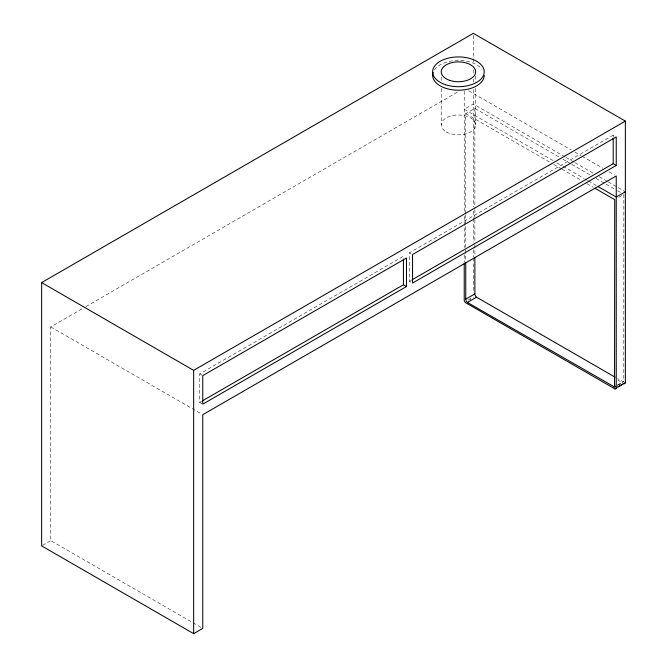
<?xml version="1.0" encoding="UTF-8"?>
<svg xmlns="http://www.w3.org/2000/svg" width="667" height="667" viewBox="0 0 667 667"><rect width="100%" height="100%" fill="white"/><g stroke="black" fill="none" stroke-linecap="round" stroke-linejoin="round"><path stroke-width="0.5" stroke-dasharray="3.33 2.5" d="M623.837 194.405L623.778 381.599L623.128 381.799L617.734 378.681M200.975 627.347L50.759 540.62L50.759 326.922L84.992 307.162M85.893 306.645L457.921 91.854M465.749 213.715L465.749 113.665L474.871 108.396L559.229 157.104M202.009 403.718L199.733 402.401L199.733 373.87L403.427 256.27L403.427 258.304M411.022 282.166L409.505 281.291L409.505 252.76L613.198 135.151L614.724 136.035M199.733 402.401L201.534 401.359M409.505 281.291L411.306 280.248M618.868 197.274L623.011 194.881M42.471 545.406L50.759 540.62M468.026 300.158L473.353 297.09M617.759 384.901L619.276 384.025M617.425 385.184L623.812 381.499M617.717 385.192L622.903 382.158M468.726 90.812L571.269 150.008M574.862 152.084L581.157 155.719M582.058 156.236L602.751 168.184M609.046 171.819L614.44 174.937M565.099 156.978L473.353 104.01L464.232 109.271L553.277 160.689M566 157.495L574.087 162.173M574.987 162.69L593.88 173.595M599.274 176.713L607.37 181.382M608.271 181.908L617.267 187.102M618.167 187.619L625.363 191.771M562.815 159.171L570.894 163.832M571.794 164.357L590.637 175.238M596.023 178.339L616.658 190.262M617.559 190.779L622.945 193.889M556.878 162.765L562.273 165.883M563.173 166.4L583.858 178.339M584.759 178.864L587.46 180.423M588.352 180.94L596.448 185.609M465.749 113.665L550.108 162.364M553.693 164.441L560.872 168.584M561.772 169.101L581.516 180.499M586.902 183.608L593.18 187.235M409.505 252.76L411.022 253.635M617.65 379.948L622.136 382.533M199.733 373.87L202.009 375.188M50.759 326.922L201.868 414.165M613.198 135.151L613.198 137.194M475.629 75.98L475.629 82.224M475.629 88.469L475.629 124.921M474.871 108.396L474.871 208.446M474.871 209.488L474.871 218.868M474.871 219.91L474.871 243.88M474.871 244.922L474.871 256.386M473.353 35.426L473.353 64.524M473.353 69.718L473.353 73.879M473.353 79.073L473.353 82.191M473.353 89.461L473.353 206.953M473.353 211.105L473.353 217.35M473.353 218.384L473.353 242.304M473.353 249.583L473.353 256.862M473.353 257.904L473.353 293.255M470.31 298.841L470.31 300.142M465.749 214.757L465.749 249.15M465.749 250.192L465.749 260.614M464.232 91.221L464.232 212.214M464.232 216.375L464.232 247.574M464.232 254.852L464.232 262.131M441.229 77.022L441.229 81.182M441.229 88.469L441.229 124.921M434.367 69.952A25.796 14.891 0 0 1 457.82 60.43A25.796 14.891 0 0 1 482.024 69.301M446.265 131.941A17.2 9.93 0 0 0 475.037 127.489A17.2 9.93 0 0 0 453.977 115.324A17.2 9.93 0 0 0 446.265 131.941"/><path stroke-width="1" d="M464.232 263.165L464.232 300.6A2.251 1.301 60 0 0 465.749 302.776L614.816 388.836A2.284 1.317 60 0 0 616.241 387.81L616.241 175.971L202.768 414.691L202.768 628.381L193.647 633.65L41.637 545.889L41.637 282.6L473.353 33.35L625.363 121.111L625.363 382.55A2.284 1.317 60 0 1 625.254 383.15L624.954 383.55A2.284 1.317 60 0 1 623.937 383.575M41.637 282.6L193.647 370.36L625.363 121.111M202.435 400.842L403.427 284.801L406.461 286.552L406.461 258.021L202.768 375.621L202.768 404.16L406.461 286.552M412.206 279.731L613.198 163.69L616.241 165.441L616.241 136.91L412.548 254.511L412.548 283.041L616.241 165.441M625.363 191.771L616.241 197.04L598.249 186.652M594.981 188.269L614.724 199.666L614.549 387.018L467.434 302.451A2.868 1.651 60 0 1 465.749 299.175L474.871 293.905L474.871 257.429M467.434 302.451L476.555 297.182L615.032 377.13M614.007 387.068L615.524 386.185M616.241 387.81L625.363 382.55M614.816 388.836L616.475 387.886M618.134 386.927L623.103 384.05M613.198 138.211L613.198 163.69M465.749 262.698L465.749 299.175M403.427 259.321L403.427 284.801M193.647 370.36L193.647 633.65M476.555 297.182A2.868 1.651 60 0 1 474.871 293.905M484.225 75.363A25.796 14.891 0 0 1 455.828 90.137A25.796 14.891 0 0 1 433.141 72.37M449.833 80.407A17.2 9.93 0 0 0 475.629 71.811A17.2 9.93 0 0 0 449.833 63.215A17.2 9.93 0 0 0 449.833 80.407M445.464 84.692A25.796 14.891 0 0 0 484.225 71.853A25.796 14.891 0 0 0 445.598 58.896A25.796 14.891 0 0 0 445.464 84.692"/></g></svg>
